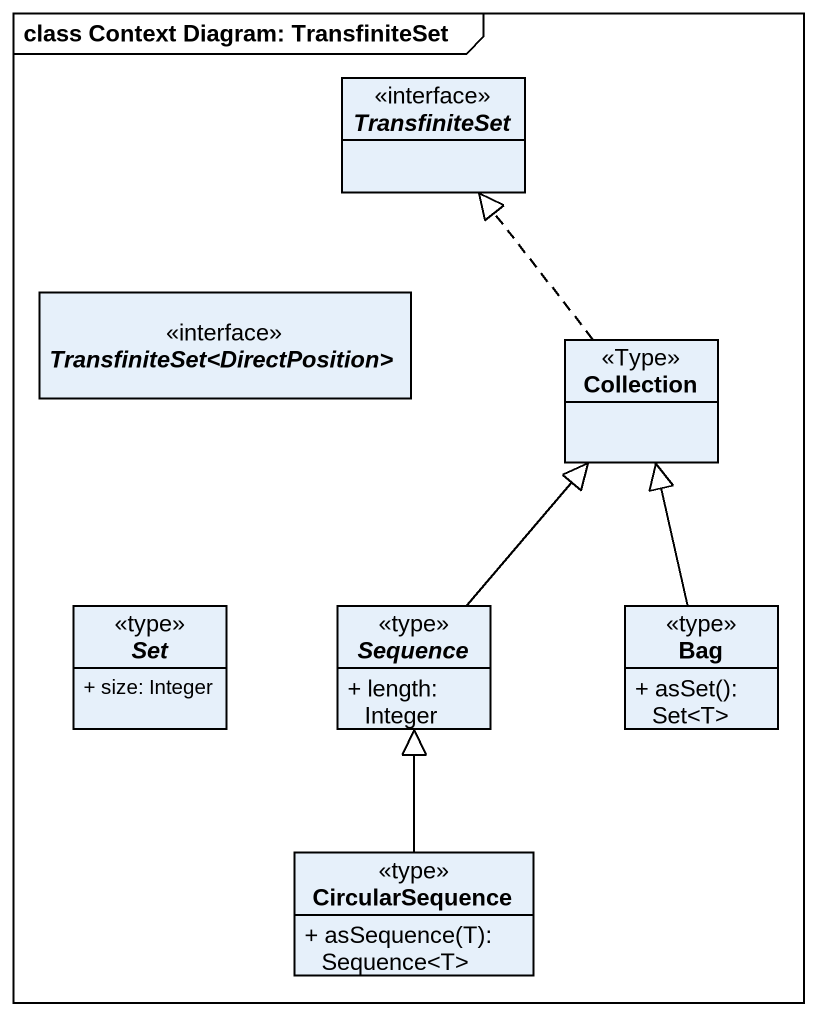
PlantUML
@startuml
mainframe class Context Diagram: TransfiniteSet
hide circle
hide empty members
skinparam classAttributeIconSize 0
interface TransfiniteSet <<interface>>
interface "TransfiniteSet<DirectPosition>" as TransfiniteSet_2 <<interface>>
class Collection <<Type>>
abstract class "Set" as Set_ <<type>> {
  + size: Integer
}
abstract class Sequence <<type>> {
  + length: Integer
}
class Bag <<type>> {
  + asSet(): Set<T>
}
class CircularSequence <<type>> {
  + asSequence(T): Sequence<T>
}
Collection .up.|> TransfiniteSet
Sequence -up-|> Collection
Bag -up-|> Collection
CircularSequence -up-|> Sequence
@enduml
